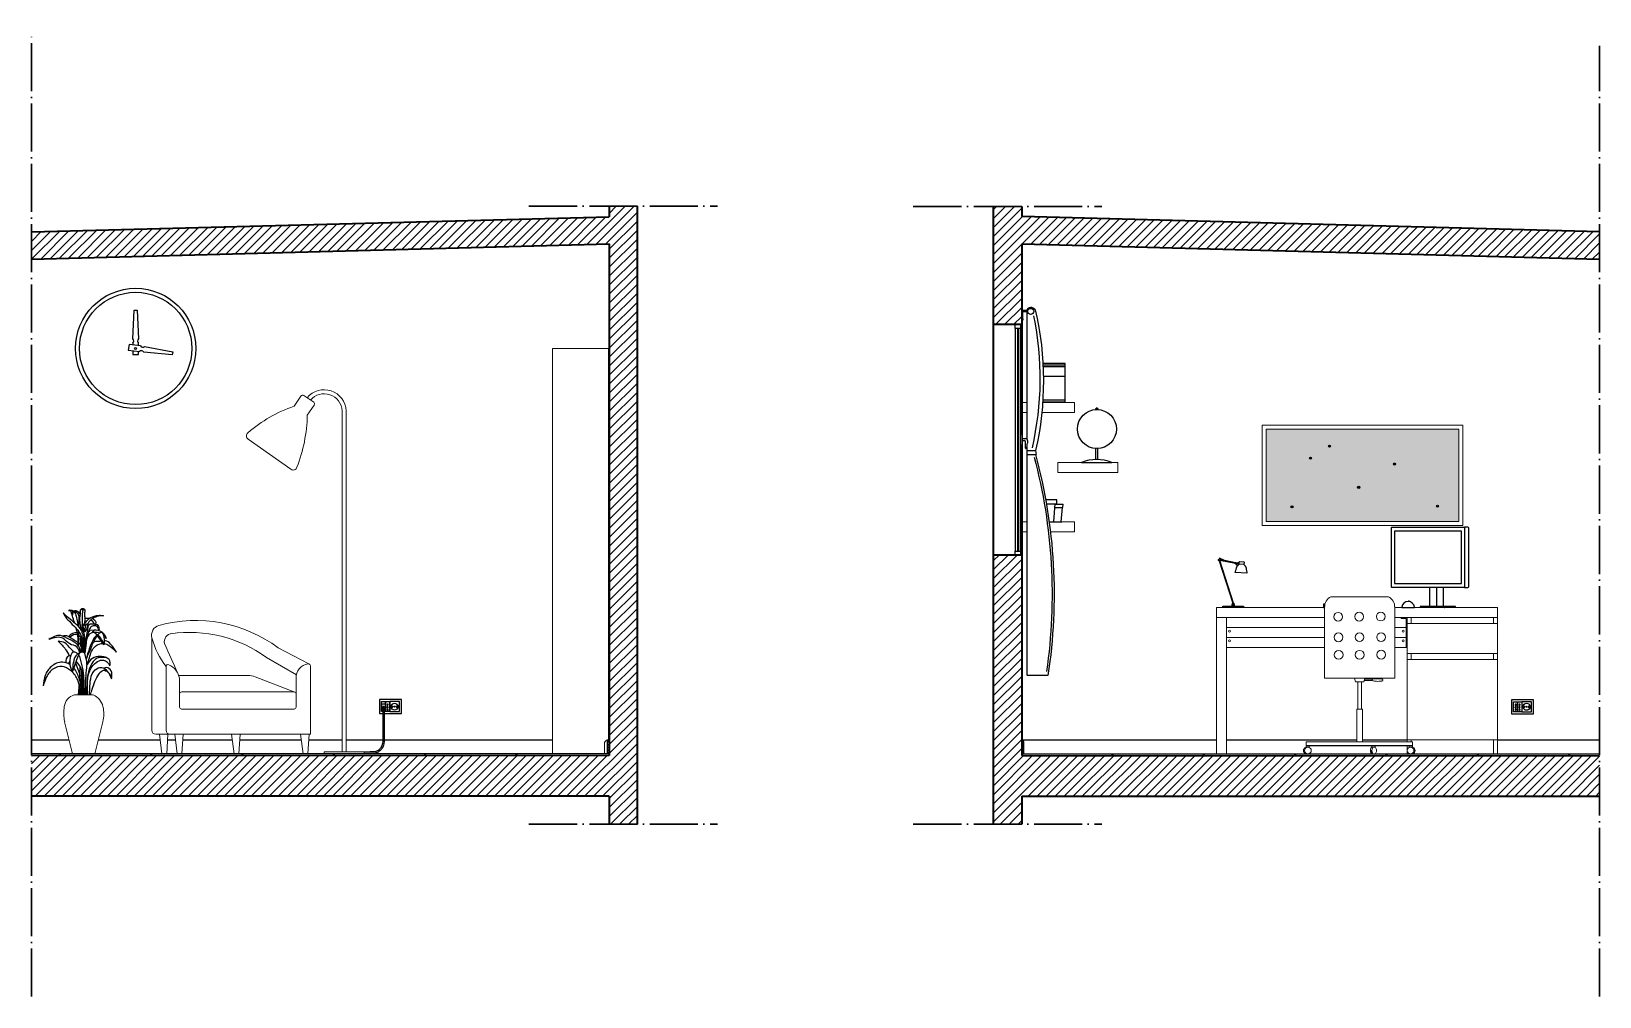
# Model space of a CAD drawing. Header units: millimetres. Extents: x 346 to 2580, y -1832 to 953.
# Drawn here: x 1160 to 1942, y -1832 to -1351 of the extents above; entities that cross this region are included whole.
import ezdxf

# ---------------------------------------------------------------- set-up
doc = ezdxf.new("R2010")
doc.units = ezdxf.units.MM
doc.linetypes.add('ACAD_ISO04W100', pattern=[30, 24, -3, 0, -3])
for name, color, linetype, lineweight in [('A-DETL', 6, 'Continuous', 25), ('A-DETL-', 2, 'Continuous', 25), ('A-ELEV-MBE1', 7, 'Continuous', 35), ('A-FLOR-LEVL', 7, 'Continuous', 35), ('A-FURN', 253, 'Continuous', 18), ('A-FURN-', 253, 'Continuous', 0), ('A-GLAZ-FULL', 4, 'Continuous', 25), ('A-SECT-PATT', 8, 'Continuous', 18), ('A-SECTION-LINE', 1, 'ACAD_ISO04W100', 30), ('A-WALL-FULL', 7, 'Continuous', 35)]:
    doc.layers.add(name, color=color, linetype=linetype, lineweight=lineweight)
for name, color, linetype in [('A-FLOOR', 142, 'Continuous'), ('A-FURN-1', 221, 'Continuous'), ('DETAILS', 2, 'Continuous'), ('G-ANNO-NPLT', 210, 'Continuous')]:
    doc.layers.add(name, color=color, linetype=linetype)

# ---------------------------------------------------------------- blocks, each defined once
blk = doc.blocks.new('lampada da terra')
at = {"layer": 'A-FURN'}
for p, q in [((2372.61, 302.84), (2376.03, 307.94)), ((2377.42, 308.21), (2382.38, 304.84)), ((2382.64, 303.45), (2379.18, 298.36)), ((2396.5, 130.57), (2396.5, 300.53)), ((2398.5, 300.57), (2398.5, 130.57)), ((2349.65, 286.39), (2370.99, 271.41))]:
    blk.add_line(p, q, dxfattribs=at)
for points in [[(2398.5, 300.57, 0.687963), (2379.06, 307.09, 0.674458)], [(2396.5, 300.53, 0.678808), (2380.73, 305.96, 0.678808)]]:
    blk.add_lwpolyline(points, format="xyb", dxfattribs=at)
blk.add_lwpolyline([(2387.5, 130.57), (2387.5, 129.57), (2407.5, 129.57), (2407.5, 130.57)], close=True, dxfattribs=at)
for centre, radius, start, end in [((2376.86, 307.38), 1, 55.77609, 146.13635), ((2381.81, 304.01), 1, 325.77609, 55.77609), ((2394.86, 237.48), 69.05, 108.80132, 130.95614), ((2301.37, 300.3), 77.84, 338.99719, 358.57216), ((2350.8, 288.02), 2, 126.9444, 234.9303), ((2372.14, 273.04), 2, 234.9303, 341.39044)]:
    blk.add_arc(centre, radius, start, end, dxfattribs=at)
blk = doc.blocks.new('computer')
at = {"layer": 'A-FURN-1'}
for p, q in [((1380, 868.94), (1378.3, 868.94)), ((1380.5, 852.46), (1380.5, 868.44)), ((1380.5, 839.44), (1380.5, 852.46)), ((1360.96, 838.94), (1360.96, 829.44)), ((1364.42, 838.94), (1364.42, 829.44)), ((1378.3, 838.94), (1380, 838.94))]:
    blk.add_line(p, q, dxfattribs=at)
for points in [[(1341.87, 839.14), (1341.87, 868.74)], [(1342.07, 868.94), (1378.3, 868.94)], [(1378.3, 868.74), (1378.3, 852.46)], [(1376.81, 852.46), (1376.81, 866.95), (1343.36, 866.95), (1343.36, 840.94), (1376.81, 840.94), (1376.81, 852.46)], [(1378.3, 852.46), (1378.3, 839.14)], [(1378.3, 838.94), (1342.07, 838.94)], [(1367.87, 829.44), (1367.87, 838.94)], [(1356.19, 829.34), (1356.19, 829.04)], [(1368.54, 829.44), (1356.29, 829.44)], [(1373.76, 829.44), (1368.54, 829.44)], [(1368.54, 829.34), (1368.54, 829.04)], [(1373.86, 829.04), (1373.86, 829.34)]]:
    blk.add_lwpolyline(points, dxfattribs=at)
for centre, radius, start, end in [((1342.07, 868.74), 0.2, 90, 180), ((1378.1, 868.74), 0.2, 0, 90), ((1380, 868.44), 0.5, 0, 90), ((1342.07, 839.14), 0.2, 180, 270), ((1378.1, 839.14), 0.2, 270, 0), ((1380, 839.44), 0.5, 270, 0), ((1356.29, 829.34), 0.1, 90, 180), ((1356.29, 829.04), 0.1, 180, 270), ((1368.44, 829.34), 0.1, 0, 90), ((1368.44, 829.04), 0.1, 270, 0), ((1373.76, 829.34), 0.1, 0, 90), ((1373.76, 829.04), 0.1, 270, 0)]:
    blk.add_arc(centre, radius, start, end, dxfattribs=at)

msp = doc.modelspace()

# ---------------------------------------------------------------- hatches: boundary and pattern name
at = {"layer": 'A-DETL'}
h = msp.add_hatch(dxfattribs=at)
h.set_pattern_fill('ANSI31', color=256, scale=0.3)
h.set_pattern_definition([(45, (-599.78115, -2465.8348), (-0.6735192, 0.6735192), [])])
h.paths.add_polyline_path([(1448.12, -1703.79, 0.34411), (1447.12, -1704.59), (1447.12, -1710.69), (1448.12, -1710.69)])
h = msp.add_hatch(dxfattribs=at)
h.set_pattern_fill('ANSI31', color=256, scale=0.3)
h.set_pattern_definition([(45, (504.4448, -2466.7348), (-0.6735192, 0.6735192), [])])
h.paths.add_polyline_path([(1654.66, -1704.77, 0.414213), (1653.66, -1703.77), (1653.66, -1710.77), (1654.66, -1710.77)])
at = {"layer": 'A-FLOOR'}
h = msp.add_hatch(dxfattribs=at)
h.set_pattern_fill('AR-SAND', color=256, scale=0.05)
h.set_pattern_definition([(37.5, (504.4448, -2466.7348), (-0.0800016, 2.4470662), [0, -1.9304, 0, -2.159, 0, -2.06375]), (7.5, (504.4448, -2466.735), (2.2476164, 3.5841255), [0, -1.0414, 0, -1.7399, 0, -0.66675]), (327.5, (502.8827, -2466.7348), (3.9549619, 0.007186), [0, -0.635, 0, -2.286, 0, -2.9845]), (317.5, (502.8827, -2466.735), (3.817782, 1.1146466), [0, -0.3175, 0, -1.4986, 0, -1.7145])])
h.paths.add_polyline_path([(1775.57, -1548.94), (1775.57, -1594.94), (1871.57, -1594.94), (1871.57, -1548.94)])
at = {"layer": 'A-SECT-PATT'}
h = msp.add_hatch(dxfattribs=at)
h.set_pattern_fill('ANSI31', color=256)
h.set_pattern_definition([(45, (-3052.2766, -2385.4033), (-2.245064, 2.245064), [])])
h.paths.add_polyline_path([(1160.12, -1450.52), (1160.12, -1464.19), (1448.12, -1456.53), (1448.12, -1711.59), (1160.12, -1711.69), (1160.12, -1731.84), (1448.12, -1731.84), (1448.12, -1745.84), (1462.12, -1745.84), (1462.12, -1437.69), (1448.12, -1437.69), (1448.26, -1443.05)])
h = msp.add_hatch(dxfattribs=at)
h.set_pattern_fill('ANSI31', color=256)
h.set_pattern_definition([(45, (504.4448, -2466.7348), (-2.245064, 2.245064), [])])
h.paths.add_polyline_path([(1653.66, -1442.79), (1653.66, -1437.79), (1639.66, -1437.79), (1639.66, -1496.67), (1653.66, -1496.67), (1653.66, -1456.62), (1941.69, -1464.28), (1941.69, -1450.5)])
h.paths.add_polyline_path([(1653.66, -1711.67), (1653.66, -1611.67), (1639.66, -1611.67), (1639.66, -1731.84), (1639.66, -1745.84), (1653.66, -1745.84), (1653.66, -1731.84), (1941.69, -1731.84), (1941.69, -1711.74)])

# ---------------------------------------------------------------- linework, layer by layer
at = {"layer": 'A-DETL'}
for p, q in [((1656.22, -1489.67), (1656.22, -1553.84)), ((1657.22, -1488.54), (1659.47, -1488.54)), ((1656.22, -1557.77), (1656.22, -1671.3)), ((1656.22, -1559.53), (1660.62, -1559.53)), ((1656.22, -1561.53), (1660.9, -1561.53)), ((1660.62, -1559.53), (1660.9, -1561.53)), ((1666.75, -1671.7), (1656.62, -1671.7)), ((1160.12, -1703.79), (1178.95, -1703.79)), ((1193.5, -1703.79), (1224.27, -1703.79)), ((1228, -1703.79), (1231.91, -1703.79)), ((1235.64, -1703.79), (1260.21, -1703.79)), ((1263.94, -1703.79), (1294.67, -1703.79)), ((1298.4, -1703.79), (1314.97, -1703.79)), ((1316.97, -1703.79), (1335.3, -1703.79)), ((1335.98, -1703.79), (1419.79, -1703.79)), ((1446.93, -1703.79), (1448.12, -1703.79)), ((1653.66, -1703.77), (1750.79, -1703.77)), ((1755.79, -1703.77), (1820.64, -1703.77)), ((1823.57, -1703.77), (1845.79, -1703.77)), ((1890.79, -1703.77), (1941.66, -1703.77)), ((1447.12, -1704.59), (1447.12, -1710.69)), ((1654.66, -1710.77), (1654.66, -1704.77))]:
    msp.add_line(p, q, dxfattribs=at)
for points in [[(1659.63, -1492.35, -0.106797), (1658.81, -1558.19)], [(1660.46, -1489.44, -0.113855), (1660.56, -1559.53)], [(1659.86, -1562.76, -0.101241), (1666.01, -1669.76)], [(1660.56, -1561.53, -0.104297), (1666.75, -1671.7, -0.104297)], [(1654.66, -1704.77, 0.413713), (1653.66, -1703.77, 0.000855), (1653.66, -1703.77, 0.998291)]]:
    msp.add_lwpolyline(points, format="xyb", dxfattribs=at)
for points in [[(1804.09, -1636.17), (1804.09, -1637.79), (1804.62, -1637.79)], [(1804.81, -1636.17), (1804.09, -1636.17)], [(1333.62, -1690.72), (1344.62, -1690.72), (1344.62, -1683.72), (1333.62, -1683.72), (1333.62, -1690.72)], [(1334.62, -1684.72), (1336.62, -1684.72), (1336.62, -1689.72), (1334.62, -1689.72), (1334.62, -1684.72)], [(1336.67, -1684.72), (1338.67, -1684.72), (1338.67, -1689.72), (1336.67, -1689.72), (1336.67, -1684.72)], [(1338.72, -1684.72), (1338.72, -1689.72), (1343.62, -1689.72), (1343.62, -1684.72), (1338.72, -1684.72)], [(1897.79, -1690.82), (1908.79, -1690.82), (1908.79, -1683.82), (1897.79, -1683.82), (1897.79, -1690.82)], [(1898.79, -1684.82), (1900.79, -1684.82), (1900.79, -1689.82), (1898.79, -1689.82), (1898.79, -1684.82)], [(1900.84, -1684.82), (1902.84, -1684.82), (1902.84, -1689.82), (1900.84, -1689.82), (1900.84, -1684.82)], [(1902.89, -1684.82), (1902.89, -1689.82), (1907.79, -1689.82), (1907.79, -1684.82), (1902.89, -1684.82)]]:
    msp.add_lwpolyline(points, dxfattribs=at)
for centre, radius in [((1658.16, -1490.17), 1.56), ((1797.65, -1563.31), 0.515), ((1797.65, -1563.31), 0.38), ((1807.07, -1557.34), 0.515), ((1807.07, -1557.34), 0.38), ((1839.48, -1566.27), 0.515), ((1839.48, -1566.27), 0.38), ((1821.61, -1577.89), 0.515), ((1821.61, -1577.89), 0.38), ((1788.37, -1587.64), 0.515), ((1788.37, -1587.64), 0.38), ((1860.88, -1587.23), 0.515), ((1860.88, -1587.23), 0.38), ((1337.6, -1687.43), 0.28), ((1341.1, -1687.2), 1.75), ((1341.1, -1687.2), 0.28), ((1899.8, -1687.53), 0.28), ((1901.77, -1687.53), 0.28), ((1905.28, -1687.3), 1.75), ((1905.28, -1687.3), 0.28)]:
    msp.add_circle(centre, radius, dxfattribs=at)
for centre, radius, start, end in [((1657.49, -1489.78), 1.27, 102.06692, 174.98783), ((1659.14, -1489.89), 1.39, 18.65108, 76.30327), ((1656.62, -1671.3), 0.4, 180, 270), ((1337.63, -1686.16), 0.28, 313.21319, 226.78681), ((1337.63, -1686.44), 0.206, 158.3934, 21.6066), ((1339.83, -1687.23), 0.28, 43.21319, 316.78681), ((1340.11, -1687.23), 0.206, 248.3934, 111.6066), ((1342.1, -1687.23), 0.206, 68.3934, 291.6066), ((1342.38, -1687.23), 0.28, 223.21319, 136.78681), ((1899.83, -1686.26), 0.28, 313.21319, 226.78681), ((1899.83, -1686.54), 0.206, 158.3934, 21.6066), ((1901.8, -1686.26), 0.28, 313.21319, 226.78681), ((1901.8, -1686.54), 0.206, 158.3934, 21.6066), ((1904.01, -1687.33), 0.28, 43.21319, 316.78681), ((1904.29, -1687.33), 0.206, 248.3934, 111.6066), ((1906.27, -1687.33), 0.206, 68.3934, 291.6066), ((1906.55, -1687.33), 0.28, 223.21319, 136.78681), ((1337.63, -1688.7), 0.28, 133.21319, 46.78681), ((1337.63, -1688.42), 0.206, 338.3934, 201.6066), ((1899.83, -1688.8), 0.28, 133.21319, 46.78681), ((1899.83, -1688.52), 0.206, 338.3934, 201.6066), ((1901.8, -1688.8), 0.28, 133.21319, 46.78681), ((1901.8, -1688.52), 0.206, 338.3934, 201.6066), ((1448.13, -1704.83), 1.04, 90.7548, 166.71021)]:
    msp.add_arc(centre, radius, start, end, dxfattribs=at)
at = {"layer": 'A-DETL-'}
for p, q in [((1335.3, -1687.43), (1335.3, -1704.28)), ((1335.98, -1687.43), (1335.97, -1704.37))]:
    msp.add_line(p, q, dxfattribs=at)
for points in [[(1334.82, -1688.69), (1334.82, -1686.17)], [(1335.14, -1685.85), (1336.08, -1685.85)], [(1336.4, -1686.17), (1336.4, -1688.69)], [(1335.3, -1689), (1335.14, -1689)], [(1336.08, -1689), (1335.98, -1689)], [(1331.76, -1709.59), (1325.97, -1709.88)], [(1331.84, -1710.26), (1325.97, -1710.52)]]:
    msp.add_lwpolyline(points, dxfattribs=at)
for points in [[(1335.3, -1704.28, -0.207267), (1333.32, -1708.85, -0.157644), (1331.76, -1709.59, 0.019106)], [(1335.97, -1704.37, -0.203985), (1333.78, -1709.34, -0.157644), (1331.84, -1710.26)]]:
    msp.add_lwpolyline(points, format="xyb", dxfattribs=at)
for centre, radius, start, end in [((1335.14, -1686.17), 0.315, 90, 180), ((1335.64, -1687.43), 0.336, 359.98344, 180), ((1336.08, -1686.17), 0.315, 0, 90), ((1335.14, -1688.69), 0.315, 180, 270), ((1336.08, -1688.69), 0.315, 270, 0)]:
    msp.add_arc(centre, radius, start, end, dxfattribs=at)
at = {"layer": 'A-ELEV-MBE1'}
for p, q in [((1653.66, -1437.79), (1653.66, -1442.79)), ((1160.12, -1450.52), (1448.12, -1443.05)), ((1941.69, -1450.5), (1653.66, -1442.79)), ((1160.12, -1464.19), (1448.12, -1456.53)), ((1941.69, -1464.28), (1653.66, -1456.62)), ((1653.66, -1456.72), (1653.66, -1551.67)), ((1653.66, -1556.67), (1653.66, -1711.67)), ((1448.12, -1711.59), (1160.12, -1711.69)), ((1653.66, -1731.84), (1941.69, -1731.84))]:
    msp.add_line(p, q, dxfattribs=at)
at = {"layer": 'A-FLOOR'}
for p, q in [((1448.12, -1710.69), (1160.12, -1710.79)), ((1174, -1710.79), (1174, -1711.69)), ((1174.5, -1710.79), (1174.5, -1711.69)), ((1219.5, -1710.77), (1219.5, -1711.67)), ((1220, -1710.77), (1220, -1711.67)), ((1265, -1710.75), (1265, -1711.65)), ((1265.5, -1710.75), (1265.5, -1711.65)), ((1310.5, -1710.74), (1310.5, -1711.64)), ((1311, -1710.74), (1311, -1711.64)), ((1356, -1710.72), (1356, -1711.62)), ((1356.5, -1710.72), (1356.5, -1711.62)), ((1401.5, -1710.7), (1401.5, -1711.56)), ((1402, -1710.7), (1402, -1711.56)), ((1653.66, -1710.77), (1941.69, -1710.84)), ((1698.66, -1710.78), (1698.66, -1711.68)), ((1699.16, -1710.78), (1699.16, -1711.68)), ((1744.16, -1710.79), (1744.16, -1711.69)), ((1744.66, -1710.79), (1744.66, -1711.69)), ((1789.66, -1710.8), (1789.66, -1711.7)), ((1790.16, -1710.8), (1790.16, -1711.7)), ((1835.16, -1710.82), (1835.16, -1711.72)), ((1835.66, -1710.82), (1835.66, -1711.72)), ((1880.66, -1710.83), (1880.66, -1711.73)), ((1881.16, -1710.83), (1881.16, -1711.73)), ((1926.16, -1710.84), (1926.16, -1711.74)), ((1926.66, -1710.84), (1926.66, -1711.74))]:
    msp.add_line(p, q, dxfattribs=at)
at = {"layer": 'A-FLOR-LEVL'}
for p, q in [((1448.12, -1437.69), (1448.12, -1443.05)), ((1448.12, -1456.53), (1448.12, -1711.59)), ((1448.12, -1731.84), (1448.12, -1745.84))]:
    msp.add_line(p, q, dxfattribs=at)
at = {"layer": 'A-FURN'}
for p, q in [((1190.96, -1681.42), (1181.48, -1681.42)), ((1176.71, -1694.84), (1180.69, -1710.78)), ((1191.75, -1710.78), (1195.73, -1694.84)), ((1180.69, -1710.78), (1191.75, -1710.78))]:
    msp.add_line(p, q, dxfattribs=at)
for centre, major_axis, start_param, end_param in [((1197.89, -1690.44), (15.29, 15.29), 2.202348, 2.561011), ((1183.29, -1688.01), (-4.83, 4.83), -0.516143, 0.655855), ((1187.49, -1689.27), (6.07, 6.07), 5.74452, 6.652576), ((1180.66, -1690.86), (-11.02, 11.02), 3.668913, 4.165838)]:
    msp.add_ellipse(centre, major_axis=major_axis, ratio=1, start_param=start_param, end_param=end_param, dxfattribs=at)
at = {"layer": 'A-FURN-'}
for p, q in [((1836.51, -1632.43), (1807.72, -1632.43)), ((1750.79, -1710.79), (1750.79, -1637.79)), ((1750.79, -1637.79), (1804.62, -1637.79)), ((1839.58, -1637.79), (1890.79, -1637.79)), ((1890.79, -1637.79), (1890.79, -1710.79)), ((1750.79, -1642.79), (1804.62, -1642.79)), ((1755.79, -1710.79), (1755.79, -1642.79)), ((1755.79, -1647.79), (1804.62, -1647.79)), ((1839.58, -1642.79), (1890.79, -1642.79)), ((1839.58, -1647.79), (1845.29, -1647.79)), ((1842.79, -1643.29), (1842.79, -1642.79)), ((1845.29, -1643.29), (1842.79, -1643.29)), ((1845.29, -1657.79), (1845.29, -1643.29)), ((1845.79, -1704.75), (1845.79, -1642.79)), ((1845.79, -1645.79), (1890.79, -1645.79)), ((1847.79, -1642.79), (1847.79, -1645.79)), ((1888.79, -1642.79), (1888.79, -1645.79)), ((1220.12, -1699.02), (1220.12, -1652.62)), ((1755.79, -1657.79), (1755.79, -1652.79)), ((1755.79, -1652.79), (1804.62, -1652.79)), ((1839.58, -1652.79), (1845.29, -1652.79)), ((1277.32, -1662.7), (1292.19, -1671.31)), ((1298.38, -1665.93), (1283.13, -1657.95)), ((1755.79, -1657.79), (1804.62, -1657.79)), ((1839.58, -1657.79), (1845.79, -1657.79)), ((1845.79, -1657.79), (1845.29, -1657.79)), ((1845.79, -1660.79), (1890.79, -1660.79)), ((1845.79, -1663.79), (1890.79, -1663.79)), ((1847.79, -1660.79), (1847.79, -1663.79)), ((1888.79, -1660.79), (1888.79, -1663.79)), ((1227.23, -1667.28), (1227.23, -1699.02)), ((1268.09, -1671.74), (1233.59, -1671.7)), ((1291.49, -1679.98), (1271.65, -1672.4)), ((1292.04, -1672.54), (1292.04, -1687.45)), ((1299.18, -1701.02), (1299.18, -1666.91)), ((1233.98, -1673.07), (1233.98, -1687.45)), ((1291.04, -1679.87), (1234.98, -1679.87)), ((1292.04, -1687.45), (1292.04, -1679.87)), ((1819.51, -1673.08), (1820, -1674.8)), ((1820, -1674.8), (1821.19, -1674.8)), ((1821.19, -1674.8), (1821.12, -1688.56)), ((1821.19, -1674.8), (1823.01, -1674.8)), ((1824.2, -1674.8), (1823.01, -1674.8)), ((1823.01, -1674.8), (1823.09, -1688.56)), ((1824.7, -1673.08), (1824.2, -1674.8)), ((1828.36, -1674.17), (1824.39, -1674.16)), ((1824.55, -1673.59), (1828.36, -1673.59)), ((1828.36, -1673.59), (1828.36, -1674.17)), ((1291.04, -1688.45), (1234.98, -1688.45)), ((1821.12, -1688.56), (1820.64, -1688.56)), ((1820.64, -1688.56), (1820.64, -1704.75)), ((1821.12, -1688.56), (1823.09, -1688.56)), ((1823.09, -1688.56), (1823.57, -1688.56)), ((1823.57, -1688.56), (1823.57, -1704.75)), ((1225.2, -1710.77), (1223.9, -1701.02)), ((1228.18, -1701.02), (1227.55, -1710.77)), ((1232.85, -1710.77), (1231.54, -1701.02)), ((1235.83, -1701.02), (1235.19, -1710.77)), ((1261.14, -1710.77), (1259.83, -1701.02)), ((1264.12, -1701.02), (1263.48, -1710.77)), ((1295.6, -1710.77), (1294.3, -1701.02)), ((1298.58, -1701.02), (1297.94, -1710.77)), ((1845.79, -1703.79), (1890.79, -1703.79)), ((1847.79, -1703.79), (1847.79, -1704.75)), ((1888.79, -1703.79), (1888.79, -1710.79)), ((1227.55, -1710.77), (1225.2, -1710.77)), ((1235.19, -1710.77), (1232.85, -1710.77)), ((1263.48, -1710.77), (1261.14, -1710.77)), ((1297.94, -1710.77), (1295.6, -1710.77)), ((1445.79, -1710.69), (1445.79, -1705.16)), ((1750.79, -1710.79), (1755.79, -1710.79)), ((1794.62, -1709.12), (1794.1, -1709.12)), ((1795.39, -1706.75), (1795.39, -1704.75)), ((1795.39, -1704.75), (1848.39, -1704.75)), ((1795.39, -1706.64), (1848.39, -1706.64)), ((1795.39, -1706.75), (1821.95, -1706.76)), ((1795.39, -1707.49), (1795.39, -1706.75)), ((1795.39, -1707.44), (1795.72, -1707.44)), ((1797, -1707.44), (1795.39, -1707.44)), ((1796.19, -1707.44), (1795.72, -1707.44)), ((1796.86, -1707.44), (1796.39, -1707.44)), ((1797, -1706.75), (1797, -1707.59)), ((1848.39, -1706.75), (1821.83, -1706.76)), ((1828.18, -1709.13), (1827.51, -1709.13)), ((1829.8, -1706.76), (1828.19, -1706.76)), ((1828.19, -1706.76), (1828.19, -1707.45)), ((1828.19, -1707.45), (1829.8, -1707.45)), ((1828.33, -1707.45), (1828.8, -1707.45)), ((1828.33, -1710.81), (1829.01, -1710.81)), ((1829.01, -1707.45), (1829.47, -1707.45)), ((1829.01, -1710.81), (1829.66, -1710.81)), ((1829.81, -1707.45), (1829.47, -1707.45)), ((1829.8, -1707.45), (1829.8, -1706.76)), ((1829.81, -1707.48), (1829.81, -1707.45)), ((1845.79, -1710.79), (1845.79, -1706.64)), ((1890.79, -1710.79), (1845.79, -1710.79)), ((1846.79, -1706.75), (1846.79, -1707.59)), ((1846.79, -1707.44), (1848.39, -1707.44)), ((1846.92, -1707.44), (1847.39, -1707.44)), ((1847.6, -1707.44), (1848.07, -1707.44)), ((1847.79, -1707.44), (1847.79, -1707.47)), ((1847.79, -1710.78), (1847.79, -1710.79)), ((1848.39, -1707.44), (1848.07, -1707.44)), ((1848.39, -1704.75), (1848.39, -1706.75)), ((1848.39, -1707.49), (1848.39, -1706.75)), ((1849.17, -1709.12), (1849.68, -1709.12))]:
    msp.add_line(p, q, dxfattribs=at)
for points in [[(1419.79, -1508.69), (1447.79, -1508.69), (1447.79, -1703.58)], [(1445.79, -1710.69), (1419.79, -1710.69), (1419.79, -1508.69)], [(1656.22, -1535.52), (1654.01, -1535.52), (1654.01, -1540.52)], [(1663.69, -1540.52), (1680.01, -1540.52), (1680.01, -1535.52), (1664.12, -1535.52)], [(1654.01, -1540.52), (1656.22, -1540.52)], [(1773.57, -1546.94), (1873.57, -1546.94), (1873.57, -1596.94), (1773.57, -1596.94), (1773.57, -1546.94)], [(1775.57, -1548.94), (1871.57, -1548.94), (1871.57, -1594.94), (1775.57, -1594.94)], [(1775.57, -1594.94), (1775.57, -1548.94)], [(1671.66, -1570.52), (1701.66, -1570.52), (1701.66, -1565.52), (1671.66, -1565.52), (1671.66, -1570.52)], [(1656.22, -1595.01), (1654.01, -1595.01), (1654.01, -1600.01)], [(1654.01, -1600.01), (1656.22, -1600.01)], [(1667.98, -1600.01), (1680.01, -1600.01), (1680.01, -1595.01), (1667.35, -1595.01)], [(1804.62, -1637.74), (1804.62, -1673.08), (1822.1, -1673.08)], [(1839.58, -1637.74), (1839.58, -1673.08), (1822.1, -1673.08)], [(1828.36, -1673.59), (1828.59, -1673.5), (1828.96, -1673.43), (1829.42, -1673.39), (1829.96, -1673.36), (1830.53, -1673.35), (1831.1, -1673.35), (1831.64, -1673.36), (1832.13, -1673.39), (1832.53, -1673.42), (1832.84, -1673.45), (1833.09, -1673.5), (1833.27, -1673.54), (1833.4, -1673.59), (1833.49, -1673.64), (1833.56, -1673.7), (1833.6, -1673.75), (1833.63, -1673.81), (1833.65, -1673.87), (1833.67, -1673.93), (1833.67, -1673.99), (1833.67, -1674.04), (1833.65, -1674.1), (1833.63, -1674.16), (1833.6, -1674.22), (1833.56, -1674.27), (1833.49, -1674.33), (1833.4, -1674.38), (1833.27, -1674.43), (1833.09, -1674.48), (1832.84, -1674.52), (1832.52, -1674.55), (1832.12, -1674.58), (1831.64, -1674.61), (1831.09, -1674.62), (1830.52, -1674.61), (1829.95, -1674.59), (1829.42, -1674.53), (1828.95, -1674.45), (1828.59, -1674.33), (1828.36, -1674.17)], [(1299.18, -1701.02), (1222.12, -1701.02)]]:
    msp.add_lwpolyline(points, dxfattribs=at)
for points in [[(1283.13, -1657.95, 0.232247), (1223.68, -1646.78, 0.232247)], [(1220.21, -1653, 0.09656), (1227.23, -1667.28, 0.080881)], [(1226.43, -1655.79, -0.001167), (1233.14, -1670.67)], [(1277.32, -1662.7, 0.19636), (1229.7, -1650.88, 0.19636)], [(1282.99, -1657.85, -0.001542), (1283.04, -1657.84)], [(1292.04, -1673.07, -0.386356), (1298.05, -1665.92, -0.386356)]]:
    msp.add_lwpolyline(points, format="xyb", dxfattribs=at)
for centre, radius in [((1811.4, -1642.41), 2.18), ((1821.84, -1642.37), 2.18), ((1832.6, -1642.35), 2.18), ((1757.29, -1649.61), 0.5), ((1843.79, -1649.61), 0.5), ((1757.29, -1654.44), 0.5), ((1811.57, -1652.67), 2.18), ((1822.01, -1652.62), 2.18), ((1832.76, -1652.6), 2.18), ((1843.79, -1654.44), 0.5), ((1811.64, -1661.4), 2.18), ((1822.09, -1661.36), 2.18), ((1832.84, -1661.33), 2.18), ((1796.3, -1709.12), 1.69), ((1847.48, -1709.12), 1.69)]:
    msp.add_circle(centre, radius, dxfattribs=at)
for centre, radius, start, end in [((1810.55, -1637.64), 5.93, 118.52239, 181.01175), ((1833.74, -1637.58), 5.84, 358.36858, 61.70445), ((1225.01, -1651.6), 5, 105.51478, 196.24914), ((1230.51, -1654.97), 4.16, 94.95788, 191.38392), ((1228.23, -1667.28), 1, 65.40234, 180), ((1224.71, -1674.99), 9.47, 11.6606, 65.40234), ((1268.08, -1681.74), 10, 69.08731, 89.92981), ((1298.18, -1666.91), 1, 0, 97.71956), ((1234.98, -1680.87), 1, 90, 180), ((1291.04, -1680.87), 1, 0, 90), ((1234.98, -1687.45), 1, 180, 270), ((1291.04, -1687.45), 1, 270, 0), ((1222.12, -1699.02), 2, 180, 270), ((1229.23, -1699.02), 2, 180, 270), ((1447.85, -1705.71), 2.12, 91.42638, 165.06572), ((1795.79, -1709.12), 1.69, 81.24483, 278.75517), ((1848, -1709.12), 1.69, 261.24483, 98.75517)]:
    msp.add_arc(centre, radius, start, end, dxfattribs=at)
at = {"layer": 'A-FURN-', "extrusion": (0, 0, -1)}
for centre, start_param, end_param in [((1828.33, -1709.13), 3.141593, 6.283185), ((1828.67, -1709.13), 3.141593, 4.712389), ((1829.01, -1709.13), 3.141593, 6.283185), ((1829.66, -1709.13), 0, 3.141593)]:
    msp.add_ellipse(centre, major_axis=(0, 1.68), ratio=0.488012, start_param=start_param, end_param=end_param, dxfattribs=at)
at = {"layer": 'A-FURN-1'}
for p, q in [((1656.22, -1489.67), (1653.66, -1489.67)), ((1653.66, -1489.67), (1653.66, -1494.67)), ((1654.16, -1494.67), (1654.16, -1490.17)), ((1654.16, -1490.17), (1656.22, -1490.17)), ((1653.66, -1494.67), (1654.16, -1494.67)), ((1654.21, -1494.42), (1654.16, -1494.42)), ((1654.21, -1493.92), (1654.21, -1494.42)), ((1675.33, -1516.12), (1664.26, -1516.12)), ((1675.33, -1535.32), (1675.33, -1516.12)), ((1664.3, -1516.86), (1675.33, -1516.86)), ((1664.33, -1517.6), (1675.33, -1517.6)), ((1664.48, -1522.38), (1675.33, -1522.38)), ((1664.14, -1535.32), (1675.33, -1535.32)), ((1664.2, -1534.32), (1675.33, -1534.32)), ((1690.59, -1539.12), (1690.59, -1538.63)), ((1690.59, -1538.63), (1691.59, -1538.63)), ((1691.04, -1538.63), (1691.14, -1538.07)), ((1691.14, -1538.07), (1691.22, -1538.63)), ((1691.59, -1538.63), (1691.58, -1539.11)), ((1690.59, -1564.04), (1690.59, -1558.53)), ((1691.59, -1564.04), (1691.59, -1558.54)), ((1683.51, -1565.52), (1698.51, -1565.52)), ((1669.68, -1594.98), (1670.39, -1586.15)), ((1670.37, -1586.34), (1674.41, -1586.33)), ((1673.4, -1595.01), (1673.96, -1587.94)), ((1667.35, -1595.01), (1673.68, -1595.01)), ((1752.17, -1613.28), (1752.12, -1613.74)), ((1754.81, -1614.41), (1752.17, -1613.28)), ((1764.45, -1616.41), (1762.01, -1616.26)), ((1762.23, -1614.93), (1764.34, -1615.04)), ((1765.86, -1620.76), (1760.13, -1620.41)), ((1843.3, -1637.79), (1849.23, -1637.79)), ((1846.42, -1634.85), (1846.42, -1634.68)), ((1846.92, -1634.68), (1846.92, -1634.92))]:
    msp.add_line(p, q, dxfattribs=at)
for points in [[(1654.21, -1493.92), (1654.21, -1493.42), (1654.16, -1493.42)], [(1665.98, -1586.15), (1671.19, -1586.15), (1671.19, -1584.15), (1665.63, -1584.15)], [(1670.24, -1587.94), (1674.16, -1587.94), (1674.41, -1586.33)], [(1752, -1614.52), (1758.81, -1635.67)], [(1760.21, -1615.56), (1752.39, -1613.9)], [(1759.2, -1635.6), (1752.39, -1614.38)], [(1760.16, -1615.93), (1752.43, -1614.29)], [(1760.12, -1620.42), (1760.26, -1619.78), (1760.38, -1619.26), (1760.48, -1618.83), (1760.57, -1618.48), (1760.65, -1618.2), (1760.73, -1617.97), (1760.8, -1617.79), (1760.86, -1617.64), (1760.92, -1617.5), (1760.98, -1617.38), (1761.04, -1617.26), (1761.1, -1617.16), (1761.17, -1617.06), (1761.23, -1616.96), (1761.3, -1616.88), (1761.38, -1616.79), (1761.45, -1616.7), (1761.54, -1616.62), (1761.62, -1616.54), (1761.7, -1616.47), (1761.79, -1616.4), (1761.87, -1616.35), (1761.94, -1616.3), (1762.01, -1616.26)], [(1760.46, -1616.19), (1761.15, -1617.08)], [(1760.88, -1615.59), (1761.87, -1616.35)], [(1761.66, -1616.19), (1761.94, -1615.87), (1761.43, -1615.44), (1761.14, -1615.78)], [(1762.01, -1616.26), (1762.08, -1615.11)], [(1764.52, -1615.26), (1764.45, -1616.41)], [(1764.45, -1616.41), (1764.67, -1616.64), (1764.85, -1616.85), (1765, -1617.04), (1765.12, -1617.22), (1765.22, -1617.39), (1765.3, -1617.56), (1765.36, -1617.72), (1765.42, -1617.89), (1765.47, -1618.07), (1765.52, -1618.27), (1765.57, -1618.51), (1765.62, -1618.79), (1765.67, -1619.15), (1765.73, -1619.58), (1765.79, -1620.12), (1765.86, -1620.76)], [(1753.87, -1637.17), (1754.09, -1637.06)], [(1754.09, -1637.06), (1754.86, -1637.06), (1758.28, -1636.89)], [(1758.28, -1636.89), (1759.93, -1636.89), (1763.32, -1637.06), (1764.06, -1637.06), (1764.29, -1637.17)], [(1759.2, -1636.36), (1759.53, -1636.36), (1759.53, -1636.89), (1758.61, -1636.89), (1758.61, -1636.36), (1758.93, -1636.36)]]:
    msp.add_lwpolyline(points, dxfattribs=at)
for points in [[(1764.29, -1637.68), (1753.87, -1637.68), (1753.87, -1637.17), (1764.29, -1637.17)], [(1754.09, -1637.68), (1764.06, -1637.68), (1764.06, -1637.79), (1754.09, -1637.79)]]:
    msp.add_lwpolyline(points, close=True, dxfattribs=at)
for centre, radius in [((1658.16, -1490.17), 1.5), ((1691.16, -1548.83), 9.72), ((1752.07, -1614.14), 0.396), ((1760.54, -1615.8), 0.404), ((1759.07, -1635.98), 0.405)]:
    msp.add_circle(centre, radius, dxfattribs=at)
for centre, radius, start, end in [((1658.16, -1490.17), 2, 180, 194.47751), ((1658.16, -1490.17), 2, 54.65581, 134.26502), ((1691.01, -1583.81), 19.77, 67.70182, 112.29818), ((1762.25, -1615.1), 0.166, 95.38932, 185.66906), ((1764.32, -1615.24), 0.197, 354.02949, 83.72319), ((1846.26, -1638.05), 3.2, 8.72729, 171.27271), ((1843.3, -1637.59), 0.2, 171.27271, 270), ((1846.67, -1634.88), 0.321, 38.69864, 140.6549), ((1849.23, -1637.59), 0.2, 270, 8.72729)]:
    msp.add_arc(centre, radius, start, end, dxfattribs=at)
at = {"layer": 'A-GLAZ-FULL'}
for p, q in [((1650.46, -1498.67), (1650.46, -1496.67)), ((1653.06, -1498.67), (1650.46, -1498.67)), ((1650.46, -1498.67), (1650.46, -1609.67)), ((1651.51, -1498.67), (1651.51, -1609.67)), ((1652.01, -1609.67), (1652.01, -1498.67)), ((1653.06, -1496.67), (1653.06, -1498.67)), ((1653.06, -1609.67), (1653.06, -1498.67)), ((1654.06, -1551.67), (1653.06, -1551.67)), ((1653.06, -1551.67), (1653.06, -1556.67)), ((1654.06, -1556.67), (1654.06, -1551.67)), ((1654.06, -1553.59), (1655.56, -1553.59)), ((1654.06, -1554.59), (1655.06, -1554.59)), ((1655.56, -1558.39), (1655.56, -1555.09)), ((1656.56, -1554.59), (1656.56, -1555.78)), ((1653.06, -1556.67), (1654.06, -1556.67)), ((1656.01, -1558.59), (1655.76, -1558.59)), ((1650.46, -1611.67), (1650.46, -1609.67)), ((1650.46, -1609.67), (1653.06, -1609.67)), ((1653.06, -1609.67), (1653.06, -1611.67))]:
    msp.add_line(p, q, dxfattribs=at)
for centre, radius, start, end in [((1655.06, -1555.09), 0.5, 0, 90), ((1655.56, -1554.59), 1, 0, 90), ((1655.76, -1558.39), 0.2, 180, 270), ((1640.07, -1554.02), 16.58, 344.0019, 353.9006)]:
    msp.add_arc(centre, radius, start, end, dxfattribs=at)
at = {"layer": 'A-SECTION-LINE'}
for p, q in [((1160.12, -1831.84), (1160.12, -1350.52)), ((1941.69, -1831.84), (1941.69, -1357.69)), ((1408.12, -1437.69), (1502.12, -1437.69)), ((1599.66, -1437.79), (1693.66, -1437.79)), ((1408.12, -1745.84), (1502.12, -1745.84)), ((1599.66, -1745.84), (1693.66, -1745.84))]:
    msp.add_line(p, q, dxfattribs=at)
at = {"layer": 'A-WALL-FULL'}
for p, q in [((1462.12, -1745.84), (1462.12, -1437.69)), ((1639.66, -1745.84), (1639.66, -1437.79)), ((1653.66, -1496.67), (1639.66, -1496.67)), ((1653.66, -1611.67), (1639.66, -1611.67)), ((1653.66, -1711.67), (1941.69, -1711.74)), ((1448.12, -1731.84), (1160.12, -1731.84)), ((1653.66, -1731.84), (1653.66, -1745.84))]:
    msp.add_line(p, q, dxfattribs=at)
at = {"layer": 'DETAILS'}
for p, q in [((1210.7, -1503.88), (1211.42, -1489.62)), ((1211.42, -1489.62), (1212.84, -1489.62)), ((1212.84, -1489.62), (1213.56, -1503.88)), ((1216.55, -1507.69), (1230.57, -1510.4)), ((1230.37, -1511.81), (1216.15, -1510.51)), ((1230.57, -1510.4), (1230.37, -1511.81)), ((1184.59, -1646.3), (1184.42, -1648.57)), ((1185.66, -1645.84), (1185.92, -1647.8)), ((1185.66, -1645.84), (1186.93, -1646.83)), ((1185.92, -1647.8), (1186.77, -1649.96)), ((1188.1, -1646), (1186.93, -1646.83)), ((1188.1, -1646), (1188.41, -1645.84)), ((1189.22, -1649.06), (1188.69, -1649.9)), ((1191.19, -1649.32), (1189.22, -1649.06)), ((1190.54, -1650.27), (1191.4, -1649.06)), ((1183.67, -1652.42), (1183.3, -1652.37)), ((1183.3, -1652.37), (1183.38, -1656.74)), ((1183.67, -1657.21), (1183.67, -1652.42)), ((1184.9, -1653.01), (1184.9, -1660.2)), ((1185.16, -1653.47), (1185.09, -1660.16)), ((1185.37, -1653.16), (1185.37, -1660.14)), ((1185.59, -1660.16), (1185.59, -1653.84)), ((1185.75, -1654.37), (1185.8, -1660.19)), ((1186.09, -1656.44), (1185.77, -1656.4)), ((1186.09, -1660.28), (1186.09, -1655.46)), ((1186.31, -1656.4), (1186.74, -1656.44)), ((1186.31, -1656.4), (1186.37, -1660.4)), ((1186.74, -1660.65), (1186.74, -1656.44)), ((1187.06, -1656.31), (1187.06, -1658.08)), ((1187.18, -1656.4), (1187.08, -1656.44)), ((1187.18, -1656.4), (1187.27, -1656.43)), ((1184.26, -1670.95), (1182.18, -1665.28)), ((1184.09, -1673.65), (1184.48, -1667.43)), ((1185.14, -1669.22), (1184.52, -1675.37)), ((1185.12, -1681.42), (1185.12, -1669.13)), ((1185.62, -1670.4), (1185.56, -1681.42)), ((1183.86, -1675.84), (1183.39, -1681.42)), ((1184.23, -1678.19), (1183.91, -1681.42)), ((1186.05, -1681.42), (1186.19, -1674.57)), ((1187.89, -1672.69), (1187.73, -1681.42))]:
    msp.add_line(p, q, dxfattribs=at)
for points in [[(1208.79, -1506.59), (1208.39, -1509.41), (1214.04, -1510.21)], [(1214.44, -1507.39), (1208.79, -1506.59)], [(1210.7, -1506.01), (1210.7, -1506.86)], [(1213.56, -1507.26), (1213.56, -1506.01)], [(1210.7, -1509.74), (1210.7, -1511.72)], [(1210.7, -1511.72), (1213.56, -1511.72), (1213.56, -1510.14)]]:
    msp.add_lwpolyline(points, dxfattribs=at)
msp.add_circle((1212.05, -1508.64), 0.457, dxfattribs=at)
for centre, start, end in [((1209.91, -1504.95), 306.61003, 53.38997), ((1214.35, -1504.95), 126.61009, 233.39003), ((1215.61, -1506.75), 208.54256, 315.3225), ((1214.98, -1511.15), 28.54262, 135.32256)]:
    msp.add_arc(centre, 1.33, start, end, dxfattribs=at)
for centre, major_axis, start_param, end_param in [((1184.55, -1640.3), (1.16, 1.16), 6.203441, 6.871665), ((1187.05, -1640.3), (-1.16, 1.16), -0.5562, 0.079744), ((1182.13, -1645.99), (-4.32, 4.32), 3.219003, 3.926415), ((1221.8, -1650.21), (24.77, 24.77), 2.259666, 2.349042), ((1188.25, -1647.19), (2.43, 2.43), 5.827291, 6.659456), ((1191.91, -1654.9), (4.15, 4.15), 5.737421, 7.155208), ((1182.48, -1654.99), (-3.3, 3.3), -0.893841, 0.149309), ((1182.09, -1654.61), (-2.33, 2.33), -1.122909, 0.135767), ((1181.16, -1655.51), (3.21, 3.21), 5.878581, 6.499046), ((1197.34, -1653.65), (9.22, 9.22), 2.249468, 2.658306), ((1235.79, -1675.46), (35.22, 35.22), 1.89947, 2.11384), ((1194.73, -1655.25), (2.86, 2.86), 1.255291, 1.905952), ((1199.89, -1657.31), (-6.36, 6.36), 0.104974, 0.527328), ((1192.23, -1656.28), (-4.28, 4.28), -1.113102, -0.660054), ((1185.19, -1659.69), (8.22, 8.22), 5.780863, 6.298446), ((1192.23, -1656.28), (4.28, 4.28), 5.974085, 6.33973), ((1180.69, -1664.76), (2.46, 2.46), 1.377404, 2.527825), ((1188.31, -1664.87), (-6.43, 6.43), 0.285566, 1.343092), ((1178.81, -1660.22), (1.17, 1.17), 3.891129, 4.620321), ((1158.73, -1658.36), (-15.13, 15.13), 3.569014, 3.634845), ((1181.49, -1661.91), (-1.28, 1.28), 4.386146, 6.193449), ((1347.77, -1727.61), (125.11, 125.11), 1.967249, 2.02267), ((1186.42, -1665.33), (-3.79, 3.79), -0.121006, 0.768147), ((1170.7, -1674.59), (-10.96, 10.96), 3.928695, 4.634124), ((1186.42, -1665.33), (-3.79, 3.79), -0.327975, -0.121006), ((1183.78, -1662.39), (-0.313, 0.313), 4.194003, 6.428598), ((1185.31, -1662.41), (-1.61, 1.61), -1.467778, -0.201839), ((1166.11, -1667.64), (15.4, 15.4), 5.563706, 5.824618), ((1158.76, -1665.12), (15.77, 15.77), 5.291657, 5.492784)]:
    msp.add_ellipse(centre, major_axis=major_axis, ratio=1, start_param=start_param, end_param=end_param, dxfattribs=at)
for points, knots in [([(1176.05, -1640.45), (1176.34, -1641.15), (1176.89, -1642.47), (1178.91, -1644.46), (1181.08, -1646.88), (1184.73, -1650.44), (1185.68, -1654.04), (1186.31, -1656.4)], [0, 0, 0, 0, 92.573214, 172.047738, 341.39342, 493.117512, 783.811165, 783.811165, 783.811165, 783.811165]), ([(1186.74, -1656.44), (1186.51, -1655.05), (1186.11, -1652.66), (1185.28, -1648.69), (1182.18, -1645.87), (1178.82, -1643.34), (1176.92, -1641.36), (1176.05, -1640.45)], [0, 0, 0, 0, 173.611636, 297.319719, 482.826727, 661.823934, 815.832375, 815.832375, 815.832375, 815.832375]), ([(1181.65, -1645.53), (1181.63, -1645.45), (1181.24, -1644.28), (1180.6, -1642.33), (1180.35, -1640.51), (1179.01, -1638.72), (1178.8, -1639.34), (1178.75, -1639.47)], [95.780412, 95.780412, 95.780412, 95.780412, 98.739212, 144.427722, 174.093191, 192.080964, 197.179984, 197.179984, 197.179984, 197.179984]), ([(1178.75, -1639.47), (1179.27, -1639.25), (1180.07, -1638.92), (1180.76, -1639.32), (1180.98, -1639.5)], [0, 0, 0, 0, 21.302582, 32.237539, 32.237539, 32.237539, 32.237539]), ([(1180.75, -1641.27), (1180.64, -1640.53), (1180.4, -1638.99), (1183.06, -1640.15), (1183.94, -1642.28), (1183.63, -1644.85), (1183.68, -1646.57), (1183.71, -1647.36)], [0, 0, 0, 0, 23.231014, 47.89678, 79.502475, 117.702999, 149.80669, 149.80669, 149.80669, 149.80669]), ([(1180.79, -1641.47), (1180.88, -1640.6), (1181.05, -1639.13), (1183.59, -1639.51), (1184.13, -1640.78), (1184.46, -1641.55)], [0, 0, 0, 0, 87.53525, 149.028664, 246.783102, 246.783102, 246.783102, 246.783102]), ([(1181.22, -1639.74), (1181.31, -1639.83), (1181.91, -1640.55), (1182.59, -1642.38), (1183.12, -1644.75), (1183.25, -1646.39), (1183.28, -1646.93)], [36.622956, 36.622956, 36.622956, 36.622956, 41.302582, 72.258034, 117.097748, 139.158066, 139.158066, 139.158066, 139.158066]), ([(1185.16, -1649.34), (1185.15, -1649.2), (1185.08, -1647.99), (1184.35, -1645.84), (1184.19, -1642.9), (1184.69, -1640.69), (1184.48, -1638.63), (1185.5, -1638.27), (1185.9, -1638.32)], [5.22075, 5.22075, 5.22075, 5.22075, 10.816654, 54.707883, 96.555703, 127.145243, 151.049218, 166.979064, 166.979064, 166.979064, 166.979064]), ([(1185.44, -1650.52), (1185.46, -1650.03), (1185.53, -1648.44), (1185.59, -1645.91), (1185.58, -1642.86), (1185.61, -1641.29), (1185.75, -1639.66), (1185.9, -1638.32)], [0, 0, 0, 0, 19.816155, 64.427364, 105.427852, 135.252003, 147.740449, 147.740449, 147.740449, 147.740449]), ([(1185.9, -1638.32), (1186.2, -1638.41), (1187.12, -1638.7), (1186.4, -1640.73), (1186.86, -1642.89), (1186.74, -1644.99), (1186.44, -1646.23), (1186.39, -1646.46)], [0, 0, 0, 0, 34.684108, 105.494277, 196.765302, 322.37183, 351.918404, 351.918404, 351.918404, 351.918404]), ([(1183.3, -1652.37), (1183.23, -1651.83), (1183.04, -1650.44), (1182.72, -1649.1), (1182.5, -1648.29)], [0, 0, 0, 0, 22.44393, 56.873836, 56.873836, 56.873836, 56.873836]), ([(1187.06, -1656.31), (1187.02, -1655.07), (1186.94, -1652.54), (1185.91, -1649.13), (1185.74, -1646.85), (1185.66, -1645.84)], [0, 0, 0, 0, 151.629153, 307.435186, 430.544893, 430.544893, 430.544893, 430.544893]), ([(1186.65, -1646.23), (1187.11, -1645.4), (1188.17, -1643.48), (1191.01, -1642.13), (1193.79, -1641.53), (1195.37, -1641.8), (1196.13, -1641.94)], [0, 0, 0, 0, 112.827124, 262.716684, 363.930122, 456.891404, 456.891404, 456.891404, 456.891404]), ([(1186.77, -1643.14), (1187.45, -1643.14), (1188.25, -1643.14), (1189.05, -1643.14), (1189.16, -1643.15)], [0, 0, 0, 0, 27.8, 32.453759, 32.453759, 32.453759, 32.453759]), ([(1187.37, -1655.63), (1187.41, -1654.62), (1187.48, -1652.24), (1188.41, -1649.05), (1188.41, -1646.77), (1188.41, -1645.84)], [0, 0, 0, 0, 123.885108, 289.121666, 401.400248, 401.400248, 401.400248, 401.400248]), ([(1193.85, -1648.95), (1193.53, -1648.23), (1193.07, -1647.2), (1191.49, -1646.82), (1189.93, -1647.03), (1188.58, -1649.39), (1188.16, -1651.32), (1187.86, -1652.67)], [0, 0, 0, 0, 88.72294, 126.717676, 190.850351, 263.69045, 434.719921, 434.719921, 434.719921, 434.719921]), ([(1196.13, -1641.94), (1195.33, -1641.92), (1193.7, -1641.9), (1191.28, -1642.87), (1189.2, -1644.14), (1188.49, -1645.51), (1188.24, -1645.99)], [0, 0, 0, 0, 97.318446, 195.999752, 316.251488, 382.055515, 382.055515, 382.055515, 382.055515]), ([(1188.35, -1647.35), (1188.61, -1646.78), (1189.23, -1645.46), (1191.05, -1646.2), (1192.44, -1645.97), (1193.74, -1646.94), (1193.81, -1648.16), (1193.85, -1648.95)], [0, 0, 0, 0, 67.098137, 156.548458, 188.348458, 238.105066, 330.220211, 330.220211, 330.220211, 330.220211]), ([(1190.58, -1643.34), (1190.62, -1643.36), (1191.25, -1643.59), (1192.28, -1644.42), (1192.17, -1645.56), (1192.12, -1646.08)], [51.768965, 51.768965, 51.768965, 51.768965, 53.823067, 78.173837, 98.198821, 98.198821, 98.198821, 98.198821]), ([(1184.9, -1660.2), (1184.38, -1658.69), (1183.32, -1655.57), (1178.79, -1653.79), (1174.17, -1650.74), (1170.77, -1652.64), (1168.84, -1653.73)], [0, 0, 0, 0, 185.876678, 381.705685, 567.951329, 814.616284, 814.616284, 814.616284, 814.616284]), ([(1184.32, -1660.3), (1183.92, -1659.19), (1183.05, -1656.81), (1178.7, -1656.45), (1175.56, -1651.59), (1171.39, -1652.92), (1168.84, -1653.73)], [0, 0, 0, 0, 132.936917, 286.724302, 467.492663, 752.255722, 752.255722, 752.255722, 752.255722]), ([(1173.42, -1654.65), (1174.1, -1655.26), (1175.45, -1656.5), (1177.41, -1658.87), (1178.42, -1660.76), (1179, -1661.84)], [0, 0, 0, 0, 110.96959, 223.749243, 372.859202, 372.859202, 372.859202, 372.859202]), ([(1181.35, -1660.1), (1180.55, -1659.25), (1179.08, -1657.7), (1176.88, -1654.99), (1174.64, -1654.77), (1173.42, -1654.65)], [0, 0, 0, 0, 143.157114, 263.674996, 406.149415, 406.149415, 406.149415, 406.149415]), ([(1175.6, -1652.01), (1175.88, -1651.91), (1177.7, -1651.31), (1180.42, -1653.26), (1182.57, -1654.69), (1183.35, -1655.2)], [3.653797, 3.653797, 3.653797, 3.653797, 15.498387, 81.271938, 120.132007, 120.132007, 120.132007, 120.132007]), ([(1183.4, -1649.34), (1183.4, -1649.37), (1183.44, -1649.9), (1183.48, -1650.43), (1183.67, -1652.42)], [171.912566, 171.912566, 171.912566, 171.912566, 173.013757, 193.476406, 193.476406, 193.476406, 193.476406]), ([(1196.35, -1656.44), (1195.4, -1655.17), (1193.87, -1653.14), (1191.5, -1649.5), (1187.78, -1651.69), (1187.37, -1655.91), (1186.96, -1658.99), (1186.74, -1660.65)], [0, 0, 0, 0, 205.345562, 327.99384, 439.898264, 617.874891, 823.49989, 823.49989, 823.49989, 823.49989]), ([(1194.98, -1654.6), (1194.47, -1654.71), (1193.18, -1654.98), (1190.73, -1654.49), (1190.07, -1658.51), (1188.23, -1660.83), (1187.65, -1663.04), (1187.51, -1663.59)], [139.115808, 139.115808, 139.115808, 139.115808, 159.734412, 189.6309, 223.951885, 293.794923, 316.484737, 316.484737, 316.484737, 316.484737]), ([(1187.85, -1666.21), (1188.4, -1665.16), (1189.24, -1661.93), (1190.82, -1657.09), (1194.51, -1655.72), (1195.83, -1655.75)], [0, 0, 0, 0, 48.221572, 137.421796, 190.399545, 190.399545, 190.399545, 190.399545]), ([(1196.35, -1656.44), (1196.58, -1655.27), (1196.97, -1653.23), (1195.47, -1649.58), (1193.96, -1650.66), (1193.24, -1651.66), (1192.28, -1650.65), (1191.58, -1650.41), (1191.21, -1650.28)], [0, 0, 0, 0, 158.472711, 273.298666, 322.590044, 355.10108, 399.709869, 450.201763, 450.201763, 450.201763, 450.201763]), ([(1196.47, -1655.81), (1197.28, -1655.94), (1199.64, -1657.04), (1201.41, -1658.87), (1202.61, -1660.12)], [199.057815, 199.057815, 199.057815, 199.057815, 232.259064, 301.985386, 301.985386, 301.985386, 301.985386]), ([(1202.61, -1660.12), (1201.74, -1658.7), (1200.34, -1656.43), (1197.83, -1654.48), (1196.76, -1654.38), (1196.63, -1654.37)], [0, 0, 0, 0, 68.684205, 110.193722, 115.809869, 115.809869, 115.809869, 115.809869]), ([(1186.59, -1681.42), (1186.55, -1678.71), (1186.49, -1674.07), (1185.79, -1667.62), (1184.72, -1664.02), (1184.2, -1662.27)], [0, 0, 0, 0, 331.37604, 566.620424, 788.854625, 788.854625, 788.854625, 788.854625]), ([(1199.28, -1666.91), (1199.36, -1665.72), (1199.5, -1663.69), (1196.79, -1662.45), (1193.98, -1662.14), (1190.16, -1662.67), (1188.62, -1665.03), (1187.85, -1666.21)], [0, 0, 0, 0, 129.692595, 222.322991, 321.919035, 485.833298, 650.816933, 650.816933, 650.816933, 650.816933]), ([(1197.34, -1662.77), (1195.75, -1662.62), (1192.38, -1662.39), (1189.05, -1667.23), (1188.3, -1670.78), (1187.89, -1672.69)], [3.224672, 3.224672, 3.224672, 3.224672, 64.001038, 133.106734, 213.90807, 213.90807, 213.90807, 213.90807]), ([(1188.01, -1681.42), (1188.04, -1680.68), (1188.16, -1677.86), (1187.9, -1673.39), (1189.35, -1668.37), (1191.97, -1665.18), (1195.08, -1663.59), (1197.87, -1664.68), (1198.78, -1666.12), (1199.28, -1666.91)], [0, 0, 0, 0, 90.649655, 344.569485, 544.008799, 710.416612, 842.450698, 934.516979, 1046.206593, 1046.206593, 1046.206593, 1046.206593]), ([(1179.32, -1666.28), (1178.19, -1665.57), (1174.92, -1664.44), (1169.8, -1666.71), (1166.62, -1671.53), (1166.23, -1675.12), (1166.04, -1676.9)], [226.813384, 226.813384, 226.813384, 226.813384, 279.44706, 359.671993, 432.898491, 504.955413, 504.955413, 504.955413, 504.955413]), ([(1184.35, -1681.42), (1184.34, -1680.35), (1184.32, -1677.59), (1183.31, -1673.01), (1179.97, -1669.15), (1175.55, -1666.54), (1170.53, -1668.12), (1167.45, -1672.13), (1166.49, -1675.36), (1166.04, -1676.9)], [0, 0, 0, 0, 131.487642, 337.262276, 555.055664, 741.844636, 924.079759, 1138.581228, 1333.887449, 1333.887449, 1333.887449, 1333.887449]), ([(1184.9, -1681.42), (1184.93, -1680.31), (1185.02, -1677.47), (1184.03, -1672.79), (1182.53, -1669.33), (1181.23, -1667.88)], [0, 0, 0, 0, 45.4, 115.100215, 193.705218, 193.705218, 193.705218, 193.705218]), ([(1187.23, -1681.42), (1187.23, -1680.76), (1187.23, -1677.96), (1187.13, -1673.45), (1187.6, -1668.96), (1187.8, -1666.79), (1187.85, -1666.21)], [0, 0, 0, 0, 27, 114.002069, 184.441263, 206.731171, 206.731171, 206.731171, 206.731171]), ([(1189.01, -1681.42), (1189.09, -1680.39), (1189.31, -1677.69), (1189.38, -1673.34), (1191.06, -1668.86), (1195.15, -1667.09), (1198.48, -1669.56), (1199.47, -1671.96), (1200.07, -1673.4)], [0, 0, 0, 0, 126.919502, 329.919108, 534.387981, 673.873464, 799.106846, 989.265201, 989.265201, 989.265201, 989.265201]), ([(1189.66, -1681.42), (1189.88, -1680.48), (1190.42, -1678.18), (1191.83, -1674.59), (1193.31, -1671.33), (1195.75, -1668.51), (1198.93, -1670.15), (1199.63, -1672.14), (1200.07, -1673.4)], [0, 0, 0, 0, 118.892388, 288.416546, 463.406831, 579.038834, 671.854781, 831.942382, 831.942382, 831.942382, 831.942382]), ([(1200.07, -1673.4), (1200.3, -1671.99), (1200.69, -1669.59), (1197.98, -1667.32), (1196.73, -1667.91), (1196.35, -1668.12)], [0, 0, 0, 0, 55.504234, 93.894337, 110.493209, 110.493209, 110.493209, 110.493209])]:
    msp.add_open_spline(points, degree=3, knots=knots, dxfattribs=at)
msp.add_open_spline([(1183.67, -1655.41), (1183.95, -1655.6), (1184.42, -1656.38), (1184.9, -1657.52)], degree=3, dxfattribs=at)
at = {"layer": 'G-ANNO-NPLT'}
for radius in [30, 28]:
    msp.add_circle((1212.1, -1508.64), radius, dxfattribs=at)

# ---------------------------------------------------------------- block references
at = {"layer": 'A-FURN'}
msp.add_blockref('lampada da terra', (-1081.54, -1840.3), dxfattribs=at)
at = {"layer": 'A-SECT-PATT'}
msp.add_blockref('computer', (496.02, -2466.73), dxfattribs=at)

doc.saveas('drawing.dxf')
